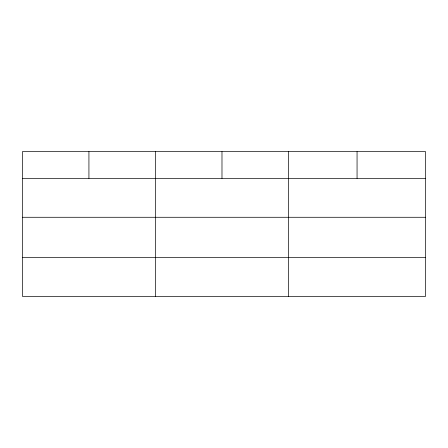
<?xml version="1.0" encoding="UTF-8"?>
<svg xmlns="http://www.w3.org/2000/svg" width="448" height="448" viewBox="0 0 448 448"><rect width="100%" height="100%" fill="white"/><g stroke="black" fill="none" stroke-linecap="round" stroke-linejoin="round"><path stroke-width="0.67" d="M425.6 217.28L425.6 151.659L22.4 151.659L22.4 296.341L425.6 296.341L425.6 217.28L22.4 217.28M22.4 178.338L425.6 178.338M22.4 257.404L425.6 257.404M357.056 151.659L357.056 178.338M288.512 151.659L288.512 296.341M221.984 151.659L221.984 178.338M155.456 151.659L155.456 296.341M88.928 151.659L88.928 178.338"/></g></svg>
